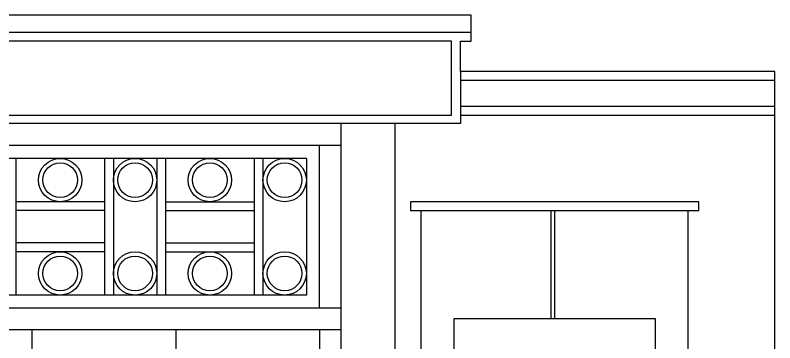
# Model space of a CAD drawing. Extents: x -66030 to 95157, y -13132 to 45879.
# Drawn here: x 81066 to 83182, y -5133 to -4221 of the extents above; entities that cross this region are included whole.
import ezdxf

# ---------------------------------------------------------------- set-up
doc = ezdxf.new("R2010")
doc.units = 0
doc.header["$LTSCALE"] = 100
doc.header["$MEASUREMENT"] = 0
doc.layers.add('立面框架', color=3, linetype='CONTINUOUS')

msp = doc.modelspace()

# ---------------------------------------------------------------- linework, layer by layer
at = {"layer": '立面框架'}
for p, q in [((82336.2, -4268.9), (78288.4, -4268.9)), ((82281.8, -4293.1), (78342.8, -4293.1)), ((82281.8, -4498.5), (82281.8, -4293.1)), ((82306, -4377.6), (82306, -4522.6)), ((78342.8, -4498.5), (82281.8, -4498.5)), ((82306, -4498.5), (83182, -4498.5)), ((82306, -4522.6), (78318.6, -4522.6)), ((81973.7, -6848.6), (81973.7, -4522.6)), ((82124.7, -6848.6), (82124.7, -4522.6)), ((81973.7, -4583.1), (78650.9, -4583.1)), ((81913.3, -5036.2), (81913.3, -4583.1)), ((81877, -4619.3), (80922.5, -4619.3)), ((81067.5, -4619.3), (81067.5, -4999.9)), ((81732.1, -4619.3), (81732.1, -4999.9)), ((81756.2, -4619.3), (81756.2, -4999.9)), ((81877, -4619.3), (81877, -4999.9)), ((81315.2, -4740.1), (81067.5, -4740.1)), ((81484.4, -4740.1), (81732.1, -4740.1)), ((82970.5, -4740.1), (82167, -4740.1)), ((82167, -4740.1), (82167, -4764.3)), ((82970.5, -4764.3), (82970.5, -4740.1)), ((81315.2, -4764.3), (81067.5, -4764.3)), ((81484.4, -4764.3), (81732.1, -4764.3)), ((82167, -4764.3), (82970.5, -4764.3)), ((82197.2, -6715.7), (82197.2, -4764.3)), ((82558.8, -5066.4), (82558.8, -4764.3)), ((82568.8, -5066.4), (82568.8, -4764.3)), ((82940.3, -6715.7), (82940.3, -4764.3)), ((81315.2, -4854.9), (81067.5, -4854.9)), ((81484.4, -4854.9), (81732.1, -4854.9)), ((81315.2, -4879.1), (81067.5, -4879.1)), ((81484.4, -4879.1), (81732.1, -4879.1)), ((81877, -4999.9), (80922.5, -4999.9)), ((81973.7, -5036.2), (78650.9, -5036.2)), ((81973.7, -5096.6), (78650.9, -5096.6)), ((81112.8, -5096.6), (81112.8, -6727.8)), ((81513.1, -5096.6), (81513.1, -6727.8)), ((81913.3, -5096.6), (81913.3, -6727.8))]:
    msp.add_line(p, q, dxfattribs=at)
at = {"layer": '立面框架', "color": 3}
for p, q in [((82306, -4401.8), (83182, -4401.8)), ((82306, -4474.3), (83182, -4474.3))]:
    msp.add_line(p, q, dxfattribs=at)
at = {"layer": '立面框架'}
for points in [[(77442.6, -8365), (83182, -8365), (83182, -4377.6), (82306, -4377.6), (82306, -4293.1), (82336.2, -4293.1), (82336.2, -4220.6), (78288.4, -4220.6), (78288.4, -4293.1), (78318.6, -4293.1), (78318.6, -4377.6), (77442.6, -4377.6), (77442.6, -8365)], [(81315.2, -4619.3), (81315.2, -4999.9)], [(81339.4, -4619.3), (81339.4, -4999.9)], [(81460.2, -4619.3), (81460.2, -4999.9)], [(81484.4, -4619.3), (81484.4, -4999.9)]]:
    msp.add_lwpolyline(points, dxfattribs=at)
msp.add_lwpolyline([(82287.9, -5066.4), (82287.9, -6522.4), (82849.7, -6522.4), (82849.7, -5066.4)], close=True, dxfattribs=at)
for centre, radius in [((81191.3, -4679.7), 60.4), ((81191.3, -4679.7), 48.3), ((81399.8, -4679.7), 60.4), ((81399.8, -4679.7), 48.3), ((81608.2, -4679.7), 60.4), ((81608.2, -4679.7), 48.3), ((81816.6, -4679.7), 60.4), ((81816.6, -4679.7), 48.3), ((81191.3, -4939.5), 60.4), ((81399.8, -4939.5), 60.4), ((81608.2, -4939.5), 60.4), ((81816.6, -4939.5), 60.4), ((81191.3, -4939.5), 48.3), ((81399.8, -4939.5), 48.3), ((81608.2, -4939.5), 48.3), ((81816.6, -4939.5), 48.3)]:
    msp.add_circle(centre, radius, dxfattribs=at)

doc.saveas('drawing.dxf')
